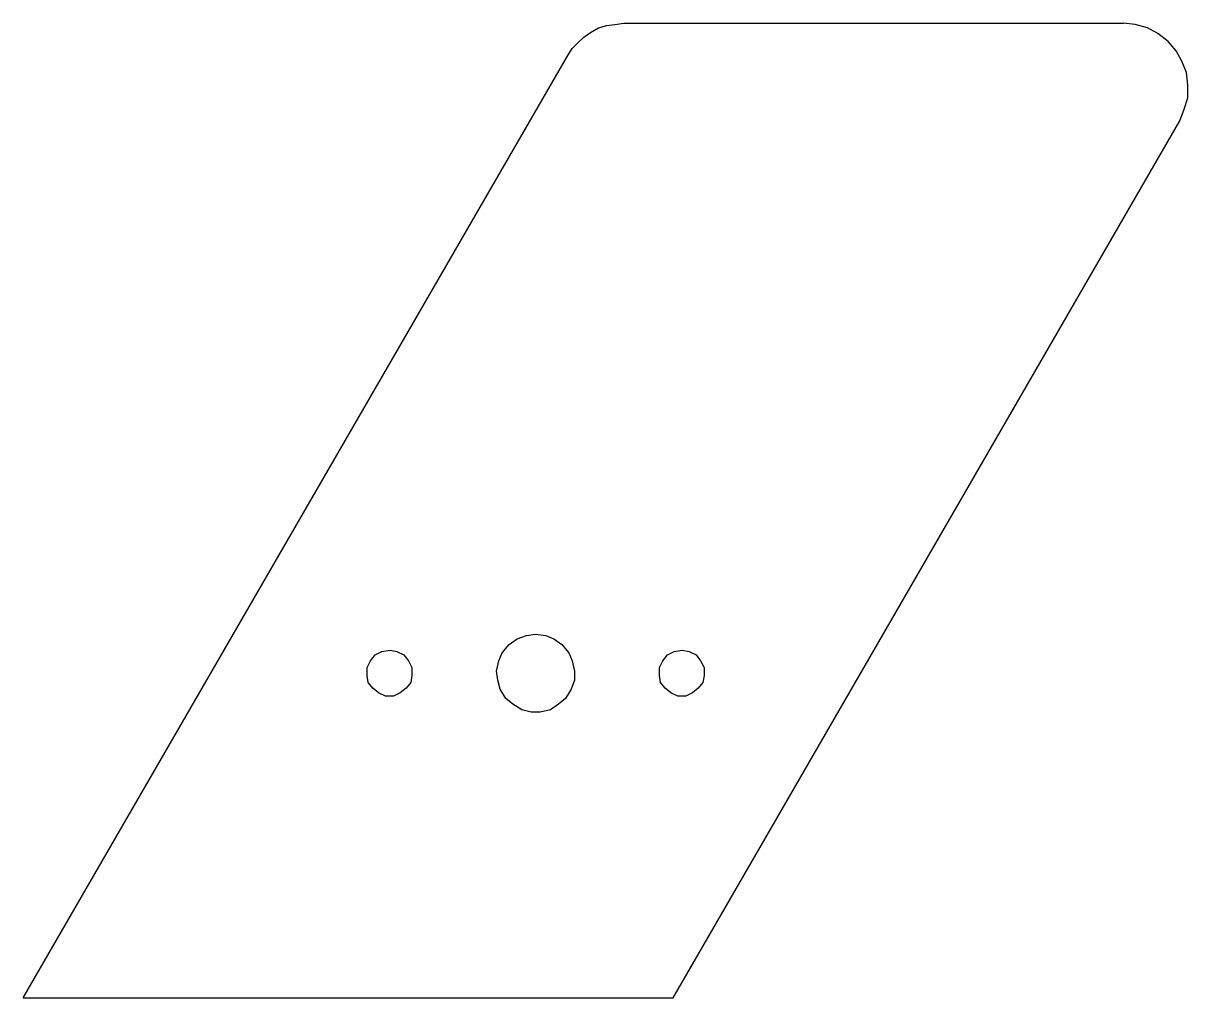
# Model space of a CAD drawing. Header units: millimetres. Extents: x 10 to 189, y -162 to -13.
import ezdxf

# ---------------------------------------------------------------- set-up
doc = ezdxf.new("R2010")
doc.units = ezdxf.units.MM
doc.header["$MEASUREMENT"] = 0
doc.layers.add('Calque 1', color=7, linetype='Continuous', lineweight=0)

msp = doc.modelspace()

# ---------------------------------------------------------------- linework, layer by layer
at = {"layer": 'Calque 1', "color": 7, "lineweight": 25}
for points, knots in [([(94.19, -17.56), (94.19, -17.56), (94.89, -16.5), (94.89, -16.5), (94.89, -16.5), (95.77, -15.62), (95.77, -15.62), (95.77, -15.62), (96.65, -14.74), (96.65, -14.74), (96.65, -14.74), (97.71, -14.03), (97.71, -14.03), (97.71, -14.03), (98.94, -13.33), (98.94, -13.33), (98.94, -13.33), (100.18, -12.98), (100.18, -12.98), (100.18, -12.98), (101.41, -12.8), (101.41, -12.8), (101.41, -12.8), (102.82, -12.62), (102.82, -12.62)], [0, 0, 0, 0, 1, 1, 1, 2, 2, 2, 3, 3, 3, 4, 4, 4, 5, 5, 5, 6, 6, 6, 7, 7, 7, 8, 8, 8, 8]), ([(188.27, -27.6), (188.27, -27.6), (188.97, -25.84), (188.97, -25.84), (188.97, -25.84), (189.5, -24.07), (189.5, -24.07), (189.5, -24.07), (189.5, -22.14), (189.5, -22.14), (189.5, -22.14), (189.32, -20.2), (189.32, -20.2), (189.32, -20.2), (188.62, -18.44), (188.62, -18.44), (188.62, -18.44), (187.74, -16.85), (187.74, -16.85), (187.74, -16.85), (186.51, -15.44), (186.51, -15.44), (186.51, -15.44), (184.92, -14.21), (184.92, -14.21), (184.92, -14.21), (183.33, -13.33), (183.33, -13.33), (183.33, -13.33), (181.4, -12.8), (181.4, -12.8), (181.4, -12.8), (179.63, -12.62), (179.63, -12.62)], [0, 0, 0, 0, 1, 1, 1, 2, 2, 2, 3, 3, 3, 4, 4, 4, 5, 5, 5, 6, 6, 6, 7, 7, 7, 8, 8, 8, 9, 9, 9, 10, 10, 10, 11, 11, 11, 11]), ([(89.25, -106.53), (89.25, -106.53), (87.84, -106.7), (87.84, -106.7), (87.84, -106.7), (86.43, -107.23), (86.43, -107.23), (86.43, -107.23), (85.2, -108.11), (85.2, -108.11), (85.2, -108.11), (84.14, -109.35), (84.14, -109.35), (84.14, -109.35), (83.62, -110.58), (83.62, -110.58), (83.62, -110.58), (83.26, -112.17), (83.26, -112.17), (83.26, -112.17), (83.44, -113.57), (83.44, -113.57), (83.44, -113.57), (83.79, -114.98), (83.79, -114.98), (83.79, -114.98), (84.67, -116.39), (84.67, -116.39), (84.67, -116.39), (85.73, -117.27), (85.73, -117.27), (85.73, -117.27), (87.14, -118.16), (87.14, -118.16), (87.14, -118.16), (88.55, -118.51), (88.55, -118.51), (88.55, -118.51), (89.96, -118.51), (89.96, -118.51), (89.96, -118.51), (91.54, -118.16), (91.54, -118.16), (91.54, -118.16), (92.78, -117.27), (92.78, -117.27), (92.78, -117.27), (93.83, -116.39), (93.83, -116.39), (93.83, -116.39), (94.71, -114.98), (94.71, -114.98), (94.71, -114.98), (95.24, -113.57), (95.24, -113.57), (95.24, -113.57), (95.24, -112.17), (95.24, -112.17), (95.24, -112.17), (94.89, -110.58), (94.89, -110.58), (94.89, -110.58), (94.36, -109.35), (94.36, -109.35), (94.36, -109.35), (93.31, -108.11), (93.31, -108.11), (93.31, -108.11), (92.07, -107.23), (92.07, -107.23), (92.07, -107.23), (90.84, -106.7), (90.84, -106.7), (90.84, -106.7), (89.25, -106.53), (89.25, -106.53)], [0, 0, 0, 0, 1, 1, 1, 2, 2, 2, 3, 3, 3, 4, 4, 4, 5, 5, 5, 6, 6, 6, 7, 7, 7, 8, 8, 8, 9, 9, 9, 10, 10, 10, 11, 11, 11, 12, 12, 12, 13, 13, 13, 14, 14, 14, 15, 15, 15, 16, 16, 16, 17, 17, 17, 18, 18, 18, 19, 19, 19, 20, 20, 20, 21, 21, 21, 22, 22, 22, 23, 23, 23, 24, 24, 24, 25, 25, 25, 25]), ([(66.88, -108.99), (66.88, -108.99), (65.64, -109.17), (65.64, -109.17), (65.64, -109.17), (64.59, -109.7), (64.59, -109.7), (64.59, -109.7), (63.88, -110.58), (63.88, -110.58), (63.88, -110.58), (63.35, -111.64), (63.35, -111.64), (63.35, -111.64), (63.35, -112.87), (63.35, -112.87), (63.35, -112.87), (63.53, -113.93), (63.53, -113.93), (63.53, -113.93), (64.24, -114.81), (64.24, -114.81), (64.24, -114.81), (65.12, -115.51), (65.12, -115.51), (65.12, -115.51), (66.17, -116.04), (66.17, -116.04), (66.17, -116.04), (67.41, -116.04), (67.41, -116.04), (67.41, -116.04), (68.46, -115.51), (68.46, -115.51), (68.46, -115.51), (69.34, -114.81), (69.34, -114.81), (69.34, -114.81), (70.05, -113.93), (70.05, -113.93), (70.05, -113.93), (70.23, -112.87), (70.23, -112.87), (70.23, -112.87), (70.23, -111.64), (70.23, -111.64), (70.23, -111.64), (69.7, -110.58), (69.7, -110.58), (69.7, -110.58), (68.99, -109.7), (68.99, -109.7), (68.99, -109.7), (67.93, -109.17), (67.93, -109.17), (67.93, -109.17), (66.88, -108.99), (66.88, -108.99)], [0, 0, 0, 0, 1, 1, 1, 2, 2, 2, 3, 3, 3, 4, 4, 4, 5, 5, 5, 6, 6, 6, 7, 7, 7, 8, 8, 8, 9, 9, 9, 10, 10, 10, 11, 11, 11, 12, 12, 12, 13, 13, 13, 14, 14, 14, 15, 15, 15, 16, 16, 16, 17, 17, 17, 18, 18, 18, 19, 19, 19, 19]), ([(111.8, -108.99), (111.8, -108.99), (110.57, -109.17), (110.57, -109.17), (110.57, -109.17), (109.51, -109.7), (109.51, -109.7), (109.51, -109.7), (108.81, -110.58), (108.81, -110.58), (108.81, -110.58), (108.28, -111.64), (108.28, -111.64), (108.28, -111.64), (108.28, -112.87), (108.28, -112.87), (108.28, -112.87), (108.46, -113.93), (108.46, -113.93), (108.46, -113.93), (109.16, -114.81), (109.16, -114.81), (109.16, -114.81), (110.04, -115.51), (110.04, -115.51), (110.04, -115.51), (111.1, -116.04), (111.1, -116.04), (111.1, -116.04), (112.33, -116.04), (112.33, -116.04), (112.33, -116.04), (113.39, -115.51), (113.39, -115.51), (113.39, -115.51), (114.27, -114.81), (114.27, -114.81), (114.27, -114.81), (114.98, -113.93), (114.98, -113.93), (114.98, -113.93), (115.15, -112.87), (115.15, -112.87), (115.15, -112.87), (115.15, -111.64), (115.15, -111.64), (115.15, -111.64), (114.62, -110.58), (114.62, -110.58), (114.62, -110.58), (113.92, -109.7), (113.92, -109.7), (113.92, -109.7), (112.86, -109.17), (112.86, -109.17), (112.86, -109.17), (111.8, -108.99), (111.8, -108.99)], [0, 0, 0, 0, 1, 1, 1, 2, 2, 2, 3, 3, 3, 4, 4, 4, 5, 5, 5, 6, 6, 6, 7, 7, 7, 8, 8, 8, 9, 9, 9, 10, 10, 10, 11, 11, 11, 12, 12, 12, 13, 13, 13, 14, 14, 14, 15, 15, 15, 16, 16, 16, 17, 17, 17, 18, 18, 18, 19, 19, 19, 19])]:
    msp.add_open_spline(points, degree=3, knots=knots, dxfattribs=at)
for points in [[(102.82, -12.62), (102.82, -12.62), (179.63, -12.62), (179.63, -12.62)], [(10.5, -162.38), (10.5, -162.38), (94.19, -17.56), (94.19, -17.56)], [(110.39, -162.38), (110.39, -162.38), (188.27, -27.6), (188.27, -27.6)], [(10.5, -162.38), (10.5, -162.38), (110.39, -162.38), (110.39, -162.38)]]:
    msp.add_open_spline(points, degree=3, dxfattribs=at)

doc.saveas('drawing.dxf')
